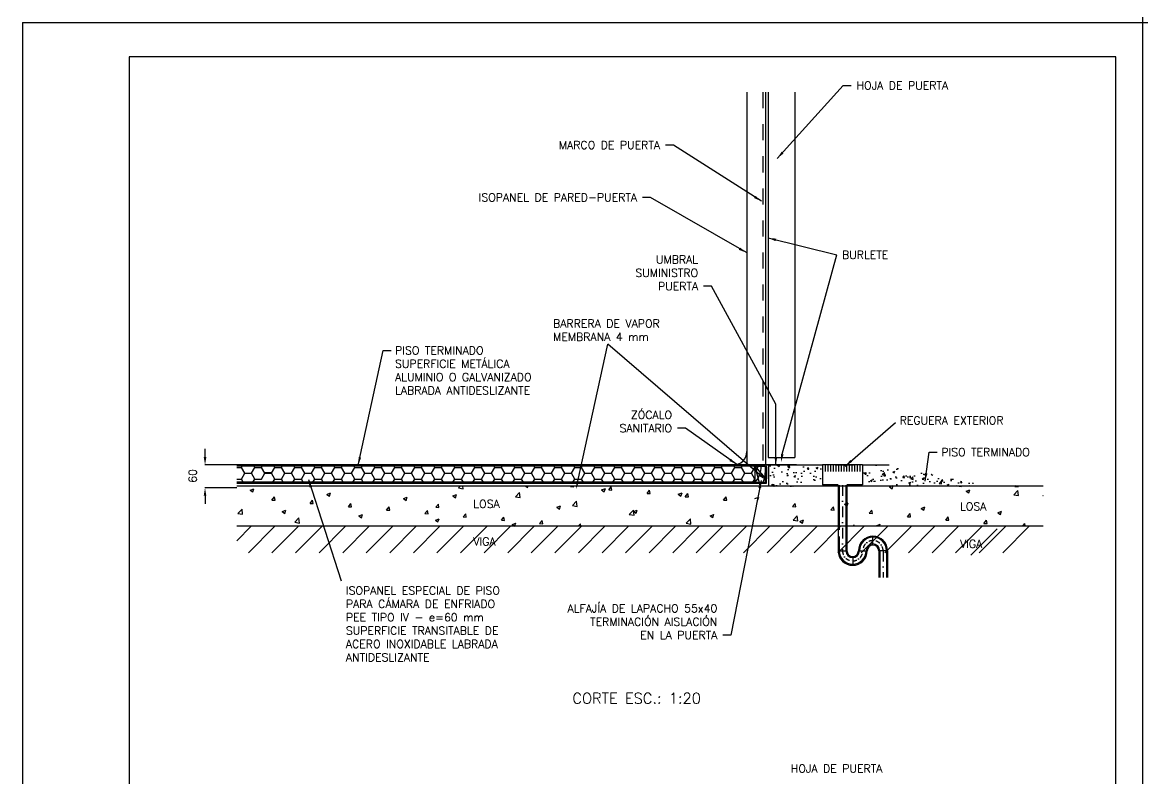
# Model space of a CAD drawing. Extents: x 2682 to 23682, y -29604 to -17724.
# Drawn here: x 2682 to 6882, y -26497 to -23664 of the extents above; entities that cross this region are included whole.
import ezdxf
from ezdxf.enums import TextEntityAlignment as Align

# ---------------------------------------------------------------- set-up
doc = ezdxf.new("R2010")
doc.units = 0
doc.header["$MEASUREMENT"] = 0
doc.header["$PDMODE"] = 33
for name, pattern in [('CEN2', [32, 16, -8, 0, -8]), ('CEN5', [80, 40, -20, 0, -20]), ('PUN20 - - - -', [120, 60, -60])]:
    doc.linetypes.add(name, pattern=pattern)
doc.layers.get('0').update_dxf_attribs({"linetype": 'CONTINUOUS'})
doc.layers.get('DEFPOINTS').update_dxf_attribs({"linetype": 'CONTINUOUS'})
for name, color, linetype in [('0.25', 50, 'CONTINUOUS'), ('0.6', 15, 'CONTINUOUS'), ('A_tabiq-paneles-fino', 10, 'CONTINUOUS'), ('AABERTURA FINO', 41, 'CONTINUOUS'), ('AISLACIÓN MT', 30, 'CONTINUOUS'), ('Eq_camaras', 3, 'CONTINUOUS'), ('FI', 2, 'CONTINUOUS'), ('GR', 9, 'CONTINUOUS'), ('MF', 19, 'CONTINUOUS'), ('TX', 13, 'CONTINUOUS')]:
    doc.layers.add(name, color=color, linetype=linetype)
doc.styles.add('ROMANS', font='romans')
doc.styles.get("Standard").update_dxf_attribs({"font": 'ITALIC'})
doc.dimstyles.new('RPM 1-50', dxfattribs={"dimscale": 20, "dimtxt": 1.5, "dimasz": 1.5, "dimexe": 1, "dimexo": 2, "dimgap": 1, "dimtad": 0, "dimdec": 0, "dimtxsty": 'ROMANS', "dimcen": 1.5, "dimclrd": 256, "dimclre": 256, "dimclrt": 256, "dimadec": 0, "dimazin": 0, "dimtfac": 1, "dimtdec": 0, "dimtix": 1, "dimtmove": 2, "dimatfit": 0, "dimfxl": 1, "dimtolj": 1, "dimlwd": -1, "dimlwe": -1, "dimarcsym": 0})
doc.dimstyles.get("Standard").update_dxf_attribs({"dimtxt": 0.18, "dimasz": 0.18, "dimexe": 0.18, "dimexo": 0.0625, "dimgap": 0.09, "dimtad": 0, "dimtih": 1, "dimtoh": 1, "dimdec": 4, "dimzin": 0, "dimdsep": 46, "dimtxsty": 'Standard', "dimcen": 0.09, "dimadec": 0, "dimazin": 0, "dimtfac": 1, "dimtdec": 4, "dimtofl": 0, "dimtmove": 0, "dimatfit": 3, "dimfxl": 1, "dimtolj": 1, "dimtzin": 0, "dimarcsym": 0})
pattern_1 = [(50, (29215.715, -5940), (71.72602, -6.27521), [7.5, -82.5]), (355, (29215.715, -5940), (-13.87513, 75.21921), [6, -66]), (100.4514, (29221.69, -5940.52), (57.85094, 68.94395), [6.37402, -70.11421]), (46.1842, (29215.715, -5920), (106.7241, -16.5519), [11.25, -123.75]), (96.6356, (29224.61, -5921.38), (93.46627, 97.4118), [9.56103, -105.1713]), (351.1842, (29215.71, -5920), (93.4662, 97.41186), [9, -99]), (21, (29225.715, -5925), (59.6907, -40.26189), [7.5, -82.5]), (326, (29225.715, -5925), (24.33153, 72.515), [6, -66]), (71.4514, (29230.69, -5928.355), (84.02226, 32.25305), [6.37402, -70.11421]), (37.5, (29215.715, -5940), (1.215986, 33.289385), [0, -65.2, 0, -67, 0, -66.25]), (7.5, (29215.715, -5940), (26.306954, 39.44117), [0, -38.2, 0, -63.7, 0, -25.25]), (327.5, (29193.415, -5940), (53.382244, -2.255487), [0, -25, 0, -78, 0, -103.5]), (317.5, (29183.415, -5940), (58.31862, 10.0105), [0, -32.5, 0, -51.8, 0, -73.5])]

# ---------------------------------------------------------------- blocks, each defined once
blk = doc.blocks.new('*D434')
at = {"layer": 'DEFPOINTS', "color": 0, "transparency": 16777216}
for p in [(3486.1, -25321.9), (3366.8, -25407.5), (3486.1, -25407.5)]:
    blk.add_point(p, dxfattribs=at)
at = {"layer": 'TX', "color": 0, "lineweight": -2, "transparency": 16777216}
for p, q in [((3366.8, -25291.9), (3366.8, -25261.9)), ((3486, -25321.9), (3366.6, -25321.9)), ((3486, -25407.5), (3366.6, -25407.5)), ((3366.8, -25437.5), (3366.8, -25467.5))]:
    blk.add_line(p, q, dxfattribs=at)
at = {"layer": 'TX', "color": 0, "transparency": 16777216}
for points in [[(3361.8, -25291.9), (3371.8, -25291.9), (3366.8, -25321.9)], [(3361.8, -25437.5), (3371.8, -25437.5), (3366.8, -25407.5)]]:
    blk.add_solid(points, dxfattribs=at)
at = {"layer": 'TX', "color": 0, "transparency": 16777216, "insert": (3320.5, -25362.9), "char_height": 30, "attachment_point": 5, "rotation": 90, "style": 'ROMANS'}
blk.add_mtext('\\A1;60', dxfattribs=at)

msp = doc.modelspace()

# ---------------------------------------------------------------- hatches: boundary and pattern name
at = {"layer": 'MF'}
h = msp.add_hatch(dxfattribs=at)
h.set_pattern_fill('AR-CONC', color=256, scale=10, style=0)
h.set_pattern_definition(pattern_1)
h.paths.add_polyline_path([(5480.41843, -25401.71737), (5480.41843, -25321.90016), (5682.05866, -25321.90016), (5682.05866, -25401.71737)])
h = msp.add_hatch(dxfattribs=at)
h.set_pattern_fill('AR-CONC', color=256, scale=10, style=0)
h.set_pattern_definition(pattern_1)
h.paths.add_polyline_path([(5832.05866, -25321.90016), (5932.05866, -25321.90016), (6242.44464, -25389.15045), (6242.44464, -25401.71737), (5832.05866, -25401.71737)])

# ---------------------------------------------------------------- linework, layer by layer
at = {"layer": '0.25'}
for p, q in [((5386.3212, -25320.30016), (5584.30588, -25320.30016)), ((5386.3212, -25321.10016), (5584.30588, -25321.10016)), ((5386.3212, -25321.90016), (5584.30588, -25321.90016))]:
    msp.add_line(p, q, dxfattribs=at)
at = {"layer": '0.6'}
for p, q in [((6782.03522, -23793.22941), (3082.03522, -23793.22941)), ((3082.03522, -23793.22941), (3082.03522, -28933.22941)), ((6782.03522, -29533.22941), (6782.03522, -23793.22941))]:
    msp.add_line(p, q, dxfattribs=at)
at = {"layer": 'A_tabiq-paneles-fino'}
for p, q in [((5428.05866, -25326.90016), (5428.05866, -25386.90016)), ((5428.05866, -25326.90016), (5463.05866, -25326.90016)), ((5428.05866, -25326.90016), (5449.03282, -25407.45111)), ((5428.05866, -25326.90016), (5468.05866, -25371.97358)), ((5468.05866, -25386.90016), (5468.05866, -25331.90016)), ((5428.05866, -25386.90016), (5468.05866, -25386.90016))]:
    msp.add_line(p, q, dxfattribs=at)
for centre, radius, start, end in [((5396.88175, -25320.31497), 43.86772, 315.29214318, 351.36642361), ((5357.68157, -25325.85959), 94.28052, 319.65146437, 359.36761748), ((5349.76464, -25341.37427), 118.35575, 337.37780498, 358.14953128), ((5463.05866, -25331.90016), 5, 0, 90)]:
    msp.add_arc(centre, radius, start, end, dxfattribs=at)
at = {"layer": 'AABERTURA FINO'}
for p, q in [((3486.05808, -25331.37091), (3503.20805, -25331.37091)), ((3515.70804, -25353.02154), (3503.20804, -25331.3709)), ((3503.20805, -25331.3709), (3505.78923, -25326.90016)), ((3503.20805, -25374.67217), (3515.70805, -25353.02154)), ((3515.70805, -25353.02154), (3540.70805, -25353.02154)), ((3553.20804, -25374.67217), (3540.70804, -25353.02154)), ((3540.70805, -25353.02154), (3553.20805, -25331.3709)), ((3553.20804, -25331.3709), (3550.62686, -25326.90016)), ((3553.20805, -25331.37091), (3578.20805, -25331.37091)), ((3590.70804, -25353.02154), (3578.20804, -25331.3709)), ((3578.20805, -25331.3709), (3580.78923, -25326.90016)), ((3578.20805, -25374.67217), (3590.70805, -25353.02154)), ((3590.70805, -25349.72027), (3615.70805, -25349.72027)), ((3590.70805, -25353.02154), (3615.70805, -25353.02154)), ((3628.20804, -25374.67217), (3615.70804, -25353.02154)), ((3615.70805, -25353.02154), (3628.20805, -25331.3709)), ((3628.20804, -25331.3709), (3625.62685, -25326.90016)), ((3628.20805, -25331.37091), (3653.20805, -25331.37091)), ((3665.70804, -25353.02154), (3653.20804, -25331.3709)), ((3653.20805, -25331.3709), (3655.78923, -25326.90016)), ((3653.20805, -25374.67217), (3665.70805, -25353.02154)), ((3665.70805, -25353.02154), (3690.70805, -25353.02154)), ((3703.20804, -25374.67217), (3690.70804, -25353.02154)), ((3690.70805, -25353.02154), (3703.20805, -25331.3709)), ((3703.20804, -25331.3709), (3700.62685, -25326.90016)), ((3703.20805, -25331.37091), (3728.20805, -25331.37091)), ((3740.70804, -25353.02154), (3728.20804, -25331.3709)), ((3728.20805, -25331.3709), (3730.78923, -25326.90016)), ((3728.20805, -25374.67217), (3740.70805, -25353.02154)), ((3740.70805, -25353.02154), (3765.70805, -25353.02154)), ((3778.20804, -25374.67218), (3765.70804, -25353.02154)), ((3765.70805, -25353.02154), (3778.20805, -25331.3709)), ((3778.20804, -25331.3709), (3775.62685, -25326.90016)), ((3778.20805, -25331.37091), (3803.20805, -25331.37091)), ((3815.70804, -25353.02154), (3803.20804, -25331.3709)), ((3803.20805, -25331.3709), (3805.78923, -25326.90016)), ((3803.20805, -25374.67217), (3815.70805, -25353.02153)), ((3815.70805, -25353.02154), (3840.70805, -25353.02154)), ((3853.20804, -25374.67218), (3840.70804, -25353.02154)), ((3840.70805, -25353.02153), (3853.20805, -25331.3709)), ((3853.20804, -25331.37091), (3850.62685, -25326.90016)), ((3853.20805, -25331.37091), (3878.20805, -25331.37091)), ((3890.70804, -25353.02154), (3878.20804, -25331.37091)), ((3878.20805, -25331.3709), (3880.78923, -25326.90016)), ((3878.20805, -25374.67217), (3890.70805, -25353.02153)), ((3890.70805, -25353.02154), (3915.70805, -25353.02154)), ((3928.20804, -25374.67218), (3915.70804, -25353.02154)), ((3915.70805, -25353.02153), (3928.20805, -25331.3709)), ((3928.20804, -25331.37091), (3925.62685, -25326.90016)), ((3928.20805, -25331.37091), (3953.20805, -25331.37091)), ((3965.70804, -25353.02154), (3953.20804, -25331.37091)), ((3953.20805, -25331.3709), (3955.78923, -25326.90016)), ((3953.20805, -25374.67217), (3965.70805, -25353.02153)), ((3965.70805, -25353.02154), (3990.70805, -25353.02154)), ((4003.20804, -25374.67218), (3990.70804, -25353.02154)), ((3990.70805, -25353.02153), (4003.20805, -25331.3709)), ((4003.20804, -25331.37091), (4000.62685, -25326.90016)), ((4003.20805, -25331.37091), (4028.20805, -25331.37091)), ((4040.70804, -25353.02154), (4028.20804, -25331.37091)), ((4028.20805, -25331.3709), (4030.78923, -25326.90016)), ((4028.20805, -25374.67217), (4040.70805, -25353.02153)), ((4040.70805, -25353.02154), (4065.70805, -25353.02154)), ((4078.20804, -25374.67218), (4065.70804, -25353.02154)), ((4065.70805, -25353.02153), (4078.20805, -25331.3709)), ((4078.20804, -25331.37091), (4075.62685, -25326.90016)), ((4078.20805, -25331.37091), (4103.20805, -25331.37091)), ((4115.70804, -25353.02154), (4103.20804, -25331.37091)), ((4103.20805, -25331.3709), (4105.78923, -25326.90016)), ((4103.20805, -25374.67217), (4115.70805, -25353.02153)), ((4115.70805, -25353.02154), (4140.70805, -25353.02154)), ((4153.20804, -25374.67218), (4140.70804, -25353.02154)), ((4140.70805, -25353.02153), (4153.20805, -25331.3709)), ((4153.20804, -25331.37091), (4150.62685, -25326.90016)), ((4153.20805, -25331.37091), (4178.20805, -25331.37091)), ((4190.70804, -25353.02154), (4178.20804, -25331.37091)), ((4178.20805, -25331.3709), (4180.78923, -25326.90016)), ((4178.20805, -25374.67217), (4190.70805, -25353.02153)), ((4190.70805, -25353.02154), (4215.70805, -25353.02154)), ((4228.20804, -25374.67218), (4215.70804, -25353.02154)), ((4215.70805, -25353.02153), (4228.20805, -25331.3709)), ((4228.20804, -25331.37091), (4225.62685, -25326.90016)), ((4228.20805, -25331.37091), (4253.20805, -25331.37091)), ((4265.70804, -25353.02154), (4253.20804, -25331.37091)), ((4253.20805, -25331.3709), (4255.78923, -25326.90016)), ((4253.20805, -25374.67217), (4265.70805, -25353.02153)), ((4265.70805, -25353.02154), (4290.70805, -25353.02154)), ((4303.20804, -25374.67218), (4290.70804, -25353.02154)), ((4290.70805, -25353.02153), (4303.20805, -25331.3709)), ((4303.20804, -25331.37091), (4300.62685, -25326.90016)), ((4303.20805, -25331.37091), (4328.20805, -25331.37091)), ((4340.70804, -25353.02154), (4328.20804, -25331.37091)), ((4328.20804, -25374.67217), (4340.70804, -25353.02153)), ((4328.20804, -25331.3709), (4330.78923, -25326.90016)), ((4340.70805, -25353.02154), (4365.70805, -25353.02154)), ((4365.70804, -25353.02153), (4378.20804, -25331.3709)), ((4378.20804, -25374.67218), (4365.70804, -25353.02154)), ((4378.20804, -25331.37091), (4375.62685, -25326.90016)), ((4378.20805, -25331.37091), (4403.20805, -25331.37091)), ((4403.20804, -25331.3709), (4405.78923, -25326.90016)), ((4415.70804, -25353.02154), (4403.20804, -25331.37091)), ((4403.20804, -25374.67217), (4415.70804, -25353.02153)), ((4415.70805, -25353.02154), (4440.70805, -25353.02154)), ((4440.70804, -25353.02153), (4453.20804, -25331.3709)), ((4453.20804, -25374.67218), (4440.70804, -25353.02154)), ((4453.20804, -25331.37091), (4450.62685, -25326.90016)), ((4453.20805, -25331.37091), (4478.20805, -25331.37091)), ((4478.20804, -25331.3709), (4480.78923, -25326.90016)), ((4490.70804, -25353.02154), (4478.20804, -25331.37091)), ((4478.20804, -25374.67217), (4490.70804, -25353.02153)), ((4490.70805, -25353.02154), (4515.70805, -25353.02154)), ((4515.70804, -25353.02153), (4528.20804, -25331.3709)), ((4528.20804, -25374.67218), (4515.70804, -25353.02154)), ((4528.20804, -25331.37091), (4525.62685, -25326.90016)), ((4528.20805, -25331.37091), (4553.20805, -25331.37091)), ((4553.20804, -25331.3709), (4555.78923, -25326.90016)), ((4565.70804, -25353.02154), (4553.20804, -25331.37091)), ((4553.20804, -25374.67217), (4565.70804, -25353.02153)), ((4565.70805, -25353.02154), (4590.70805, -25353.02154)), ((4590.70804, -25353.02153), (4603.20804, -25331.3709)), ((4603.20804, -25374.67218), (4590.70804, -25353.02154)), ((4603.20804, -25331.37091), (4600.62685, -25326.90016)), ((4603.20805, -25331.37091), (4628.20805, -25331.37091)), ((4628.20804, -25331.3709), (4630.78923, -25326.90016)), ((4640.70804, -25353.02154), (4628.20804, -25331.37091)), ((4628.20804, -25374.67217), (4640.70804, -25353.02153)), ((4640.70805, -25353.02154), (4665.70805, -25353.02154)), ((4665.70804, -25353.02153), (4678.20804, -25331.3709)), ((4678.20804, -25374.67218), (4665.70804, -25353.02154)), ((4678.20804, -25331.37091), (4675.62685, -25326.90016)), ((4678.20805, -25331.37091), (4703.20805, -25331.37091)), ((4703.20804, -25331.3709), (4705.78923, -25326.90016)), ((4715.70804, -25353.02154), (4703.20804, -25331.37091)), ((4703.20804, -25374.67217), (4715.70804, -25353.02153)), ((4715.70805, -25353.02154), (4740.70805, -25353.02154)), ((4740.70804, -25353.02153), (4753.20804, -25331.3709)), ((4753.20804, -25374.67218), (4740.70804, -25353.02154)), ((4753.20804, -25331.37091), (4750.62685, -25326.90016)), ((4753.20805, -25331.37091), (4778.20805, -25331.37091)), ((4778.20804, -25331.3709), (4780.78923, -25326.90016)), ((4790.70804, -25353.02154), (4778.20804, -25331.37091)), ((4778.20804, -25374.67217), (4790.70804, -25353.02153)), ((4790.70805, -25353.02154), (4815.70805, -25353.02154)), ((4815.70804, -25353.02153), (4828.20804, -25331.3709)), ((4828.20804, -25374.67218), (4815.70804, -25353.02154)), ((4828.20804, -25331.37091), (4825.62685, -25326.90016)), ((4828.20805, -25331.37091), (4853.20805, -25331.37091)), ((4853.20804, -25331.3709), (4855.78923, -25326.90016)), ((4865.70804, -25353.02154), (4853.20804, -25331.37091)), ((4853.20804, -25374.67217), (4865.70804, -25353.02153)), ((4865.70805, -25353.02154), (4890.70805, -25353.02154)), ((4890.70804, -25353.02153), (4903.20804, -25331.3709)), ((4903.20804, -25374.67218), (4890.70804, -25353.02154)), ((4903.20804, -25331.37091), (4900.62685, -25326.90016)), ((4903.20805, -25331.37091), (4928.20805, -25331.37091)), ((4928.20804, -25331.3709), (4930.78923, -25326.90016)), ((4940.70804, -25353.02154), (4928.20804, -25331.37091)), ((4928.20804, -25374.67217), (4940.70804, -25353.02153)), ((4940.70805, -25353.02154), (4965.70805, -25353.02154)), ((4965.70804, -25353.02153), (4978.20804, -25331.3709)), ((4978.20804, -25374.67218), (4965.70804, -25353.02154)), ((4978.20804, -25331.37091), (4975.62685, -25326.90016)), ((4978.20805, -25331.37091), (5003.20805, -25331.37091)), ((5003.20804, -25331.3709), (5005.78923, -25326.90016)), ((5015.70804, -25353.02154), (5003.20804, -25331.37091)), ((5003.20804, -25374.67217), (5015.70804, -25353.02153)), ((5015.70805, -25353.02154), (5040.70805, -25353.02154)), ((5040.70804, -25353.02153), (5053.20804, -25331.3709)), ((5053.20804, -25374.67218), (5040.70804, -25353.02154)), ((5053.20804, -25331.37091), (5050.62685, -25326.90016)), ((5053.20805, -25331.37091), (5078.20805, -25331.37091)), ((5078.20804, -25331.3709), (5080.78923, -25326.90016)), ((5090.70804, -25353.02154), (5078.20804, -25331.37091)), ((5078.20804, -25374.67217), (5090.70804, -25353.02153)), ((5090.70805, -25353.02154), (5115.70805, -25353.02154)), ((5115.70804, -25353.02153), (5128.20804, -25331.3709)), ((5128.20804, -25374.67218), (5115.70804, -25353.02154)), ((5128.20804, -25331.37091), (5125.62685, -25326.90016)), ((5128.20805, -25331.37091), (5153.20805, -25331.37091)), ((5153.20804, -25331.3709), (5155.78923, -25326.90016)), ((5165.70804, -25353.02154), (5153.20804, -25331.37091)), ((5153.20804, -25374.67217), (5165.70804, -25353.02153)), ((5165.70805, -25353.02154), (5190.70805, -25353.02154)), ((5190.70804, -25353.02153), (5203.20804, -25331.3709)), ((5203.20804, -25374.67218), (5190.70804, -25353.02154)), ((5203.20804, -25331.37091), (5200.62685, -25326.90016)), ((5203.20805, -25331.37091), (5228.20805, -25331.37091)), ((5228.20804, -25331.3709), (5230.78923, -25326.90016)), ((5240.70804, -25353.02154), (5228.20804, -25331.37091)), ((5228.20804, -25374.67217), (5240.70804, -25353.02153)), ((5240.70805, -25353.02154), (5265.70805, -25353.02154)), ((5265.70804, -25353.02153), (5278.20804, -25331.3709)), ((5278.20804, -25374.67218), (5265.70804, -25353.02154)), ((5278.20804, -25331.37091), (5275.62685, -25326.90016)), ((5278.20805, -25331.37091), (5303.20805, -25331.37091)), ((5303.20804, -25331.3709), (5305.78922, -25326.90016)), ((5315.70804, -25353.02154), (5303.20804, -25331.37091)), ((5303.20804, -25374.67217), (5315.70804, -25353.02153)), ((5315.70805, -25353.02154), (5340.70805, -25353.02154)), ((5340.70804, -25353.02153), (5353.20804, -25331.3709)), ((5353.20804, -25374.67218), (5340.70804, -25353.02154)), ((5353.20804, -25331.37091), (5350.62685, -25326.90016)), ((5353.20805, -25331.37091), (5378.20805, -25331.37091)), ((5378.20804, -25331.3709), (5380.78922, -25326.90016)), ((5390.70804, -25353.02154), (5378.20804, -25331.37091)), ((5378.20804, -25374.67217), (5390.70804, -25353.02153)), ((5390.70805, -25353.02153), (5415.70805, -25353.02153)), ((5428.20804, -25374.67217), (5415.70804, -25353.02153)), ((5415.70805, -25353.02152), (5428.20805, -25331.37089)), ((5428.20804, -25331.3709), (5425.62686, -25326.90016)), ((3486.05808, -25374.67218), (3503.20805, -25374.67218)), ((3510.26847, -25386.90016), (3503.20865, -25374.67218)), ((3546.1488, -25386.90016), (3553.20864, -25374.67216)), ((3553.20805, -25374.67218), (3578.20805, -25374.67218)), ((3621.14878, -25386.90016), (3628.20862, -25374.67216)), ((3628.20805, -25374.67218), (3653.20805, -25374.67218)), ((3660.26842, -25386.90016), (3653.2086, -25374.67218)), ((3696.14875, -25386.90016), (3703.20859, -25374.67216)), ((3703.20805, -25374.67218), (3728.20805, -25374.67218)), ((3735.2684, -25386.90016), (3728.20857, -25374.67218)), ((3771.14873, -25386.90016), (3778.20857, -25374.67216)), ((3778.20805, -25374.67218), (3803.20805, -25374.67218)), ((3810.26837, -25386.90016), (3803.20854, -25374.67218)), ((3846.1487, -25386.90016), (3853.20854, -25374.67216)), ((3853.20805, -25374.67218), (3878.20805, -25374.67218)), ((3885.26835, -25386.90016), (3878.20852, -25374.67218)), ((3921.14868, -25386.90016), (3928.20852, -25374.67216)), ((3928.20805, -25374.67218), (3953.20805, -25374.67218)), ((3960.26832, -25386.90016), (3953.20849, -25374.67218)), ((3996.14865, -25386.90016), (4003.20849, -25374.67216)), ((4003.20805, -25374.67218), (4028.20805, -25374.67218)), ((4035.2683, -25386.90016), (4028.20847, -25374.67218)), ((4071.14863, -25386.90016), (4078.20847, -25374.67216)), ((4078.20805, -25374.67218), (4103.20805, -25374.67218)), ((4110.26827, -25386.90016), (4103.20844, -25374.67218)), ((4146.1486, -25386.90016), (4153.20844, -25374.67216)), ((4153.20805, -25374.67218), (4178.20805, -25374.67218)), ((4185.26824, -25386.90016), (4178.20842, -25374.67218)), ((4221.14858, -25386.90016), (4228.20842, -25374.67216)), ((4228.20805, -25374.67218), (4253.20805, -25374.67218)), ((4260.26822, -25386.90016), (4253.20839, -25374.67218)), ((4296.14855, -25386.90016), (4303.20839, -25374.67216)), ((4303.20805, -25374.67218), (4328.20805, -25374.67218)), ((4335.26819, -25386.90016), (4328.20837, -25374.67218)), ((4371.14853, -25386.90016), (4378.20836, -25374.67216)), ((4378.20805, -25374.67218), (4403.20805, -25374.67218)), ((4410.26817, -25386.90016), (4403.20834, -25374.67218)), ((4446.1485, -25386.90016), (4453.20834, -25374.67216)), ((4453.20805, -25374.67218), (4478.20805, -25374.67218)), ((4485.26814, -25386.90016), (4478.20832, -25374.67218)), ((4521.14847, -25386.90016), (4528.20831, -25374.67216)), ((4528.20805, -25374.67218), (4553.20805, -25374.67218)), ((4560.26812, -25386.90016), (4553.20829, -25374.67218)), ((4596.14845, -25386.90016), (4603.20829, -25374.67216)), ((4603.20805, -25374.67218), (4628.20805, -25374.67218)), ((4635.26809, -25386.90016), (4628.20827, -25374.67218)), ((4671.14842, -25386.90016), (4678.20826, -25374.67216)), ((4678.20805, -25374.67218), (4703.20805, -25374.67218)), ((4710.26807, -25386.90016), (4703.20824, -25374.67218)), ((4746.1484, -25386.90016), (4753.20824, -25374.67216)), ((4753.20805, -25374.67218), (4778.20805, -25374.67218)), ((4785.26804, -25386.90016), (4778.20821, -25374.67218)), ((4821.14837, -25386.90016), (4828.20821, -25374.67216)), ((4828.20805, -25374.67218), (4853.20805, -25374.67218)), ((4860.26802, -25386.90016), (4853.20819, -25374.67218)), ((4896.14835, -25386.90016), (4903.20819, -25374.67216)), ((4903.20805, -25374.67218), (4928.20805, -25374.67218)), ((4935.26799, -25386.90016), (4928.20816, -25374.67218)), ((4971.14832, -25386.90016), (4978.20816, -25374.67216)), ((4978.20805, -25374.67218), (5003.20805, -25374.67218)), ((5010.26797, -25386.90016), (5003.20814, -25374.67218)), ((5046.1483, -25386.90016), (5053.20814, -25374.67216)), ((5053.20805, -25374.67218), (5078.20805, -25374.67218)), ((5085.26794, -25386.90016), (5078.20811, -25374.67218)), ((5121.14827, -25386.90016), (5128.20811, -25374.67216)), ((5128.20805, -25374.67218), (5153.20805, -25374.67218)), ((5160.26791, -25386.90016), (5153.20809, -25374.67218)), ((5196.14825, -25386.90016), (5203.20809, -25374.67216)), ((5203.20805, -25374.67218), (5228.20805, -25374.67218)), ((5235.26789, -25386.90016), (5228.20806, -25374.67218)), ((5271.14822, -25386.90016), (5278.20806, -25374.67216)), ((5278.20805, -25374.67218), (5303.20805, -25374.67218)), ((5310.26786, -25386.90016), (5303.20804, -25374.67218)), ((5346.1482, -25386.90016), (5353.20803, -25374.67216)), ((5353.20805, -25374.67218), (5378.20805, -25374.67218)), ((5385.26786, -25386.90016), (5378.20804, -25374.67218)), ((5421.14819, -25386.90016), (5428.20803, -25374.67216)), ((5421.14821, -25386.90016), (5428.20804, -25374.67217))]:
    msp.add_line(p, q, dxfattribs=at)
at = {"layer": 'AISLACIÓN MT'}
for p, q in [((5398.05866, -23925.65268), (5398.05866, -25321.90016)), ((5468.05866, -23925.65268), (5468.05866, -25323.2399)), ((5478.05866, -23925.65268), (5478.05866, -25293.80961)), ((5578.05866, -23925.65268), (5578.05866, -25293.80961)), ((5478.05866, -25293.80961), (5578.05866, -25293.80961)), ((5428.05866, -25326.90016), (3486.05808, -25326.90016)), ((5428.05866, -25386.90016), (3485.99558, -25386.90016))]:
    msp.add_line(p, q, dxfattribs=at)
at = {"layer": 'Eq_camaras'}
for p, q in [((5470.41108, -25338.47997), (5470.41108, -25391.3492)), ((5470.41108, -25391.3492), (3486.05808, -25391.3492))]:
    msp.add_line(p, q, dxfattribs=at)
at = {"layer": 'FI'}
for p, q in [((6882.05496, -17723.99649), (6882.05496, -23663.99649)), ((6882.05496, -17723.99649), (6882.05496, -23663.99649)), ((2682.02535, -23663.99649), (2682.02535, -29603.99649)), ((2682.04509, -23663.99649), (6882.05496, -23663.99649)), ((2682.04509, -23663.99649), (6882.05496, -23663.99649)), ((6882.01548, -23663.99649), (6882.01548, -29603.99649)), ((6882.01548, -23663.99649), (11082.02535, -23663.99649)), ((6882.03522, -23663.99649), (6882.03522, -29603.99649))]:
    msp.add_line(p, q, dxfattribs=at)
at = {"layer": 'GR'}
for p, q in [((5463.05866, -25321.90016), (3486.05808, -25321.90016)), ((5480.41843, -25321.90016), (5682.05866, -25321.90016)), ((5480.41843, -25401.71737), (5480.41843, -25321.90016)), ((5832.05866, -25321.90016), (5932.05866, -25321.90016)), ((5473.05866, -25373.71845), (5473.05866, -25331.90016)), ((6508.97455, -25401.71737), (3486.05808, -25401.71737)), ((5588.05866, -25551.71737), (3486.05808, -25551.71737)), ((6508.97455, -25551.71737), (5588.05866, -25551.71737))]:
    msp.add_line(p, q, dxfattribs=at)
for centre, radius, start, end in [((5348.05866, -25271.90016), 50, 270, 0), ((5463.05866, -25331.90016), 10, 0, 90), ((6247.73848, -25364.71737), 25, 257.77487732, 270)]:
    msp.add_arc(centre, radius, start, end, dxfattribs=at)
at = {"layer": 'MF', "linetype": 'PUN20 - - - -'}
msp.add_line((5458.05866, -23925.65268), (5458.05866, -25321.90016), dxfattribs=at)
at = {"layer": 'MF'}
for p, q in [((5682.05866, -25321.90016), (5682.05866, -25396.70281)), ((5832.05866, -25321.90016), (5682.05866, -25321.90016)), ((5692.05866, -25321.90016), (5692.05866, -25346.90016)), ((5702.05866, -25321.90016), (5702.05866, -25346.90016)), ((5712.05866, -25321.90016), (5712.05866, -25346.90016)), ((5722.05866, -25321.90016), (5722.05866, -25346.90016)), ((5729.09249, -25321.90016), (5798.0717, -25321.90016)), ((5732.05866, -25321.90016), (5732.05866, -25346.90016)), ((5742.05866, -25321.90016), (5742.05866, -25346.90016)), ((5752.05866, -25321.90016), (5752.05866, -25346.90016)), ((5762.05866, -25321.90016), (5762.05866, -25346.90016)), ((5772.05866, -25321.90016), (5772.05866, -25346.90016)), ((5832.05866, -25321.90016, 0.00002), (5772.05866, -25321.90016)), ((5782.05866, -25321.90016), (5782.05866, -25346.90016)), ((5792.05866, -25321.90016), (5792.05866, -25346.90016)), ((5802.05866, -25321.90016), (5802.05866, -25346.90016)), ((5812.05866, -25321.90016), (5812.05866, -25346.90016)), ((5822.05866, -25321.90016), (5822.05866, -25346.90016)), ((5832.05866, -25321.90016), (5832.05866, -25396.70281)), ((4317.2429, -25408.10434), (4323.37117, -25401.71737)), ((4317.2429, -25408.10434), (4335.03025, -25410.86299)), ((4335.03159, -25410.85619), (4333.96844, -25401.71737)), ((4569.48414, -25401.71737), (4576.32891, -25406.33423)), ((4576.33017, -25406.32593), (4577.87652, -25401.71737)), ((4737.03808, -25403.08631), (4738.18676, -25401.71737)), ((4737.03808, -25403.08632), (4748.99242, -25404.13219)), ((4748.99368, -25404.12399), (4748.54975, -25401.71737)), ((4880.49012, -25415.63674), (4890.13193, -25404.14607)), ((4892.4457, -25416.67453), (4890.13319, -25404.13799)), ((5740.55866, -25396.70281), (5682.05866, -25396.70281)), ((5740.5549, -25397.03898), (5740.5549, -25643.23363)), ((5744.5549, -25397.03898), (5744.5549, -25564.47281)), ((5769.5549, -25397.03898), (5769.5549, -25643.23363)), ((5773.5549, -25397.03898), (5773.5549, -25643.23363)), ((5832.05866, -25396.70281), (5773.55866, -25396.70281)), ((5932.79155, -25404.15787), (5942.74, -25410.86818)), ((5932.79156, -25404.15787), (5946.79526, -25398.78235)), ((5942.74136, -25410.86094), (5946.79663, -25398.77511)), ((6185.24515, -25400.18352), (6186.65191, -25398.71737)), ((6185.24515, -25400.18352), (6203.0325, -25402.94217)), ((6203.03393, -25402.9366), (6202.54309, -25398.71737)), ((6402.96199, -25402.81458), (6406.39996, -25398.71737)), ((6402.96199, -25402.81459), (6414.91632, -25403.86046)), ((6414.91768, -25403.85357), (6413.97025, -25398.71737)), ((3536.05832, -25416.07751), (3546.00677, -25422.78782)), ((3536.05833, -25416.07751), (3550.06203, -25410.70199)), ((3546.00803, -25422.77871), (3550.06329, -25410.69288)), ((3617.17206, -25453.12132), (3626.81387, -25441.63066)), ((3629.12762, -25454.15812), (3626.81511, -25441.62158)), ((3823.48421, -25432.09505), (3837.48792, -25426.71953)), ((3823.48421, -25432.09505), (3833.43266, -25438.80537)), ((3833.4339, -25438.79648), (3837.48916, -25426.71065)), ((4110.9101, -25448.1126), (4124.91381, -25442.73708)), ((4110.9101, -25448.1126), (4120.85855, -25454.82292)), ((4120.85977, -25454.81425), (4124.91504, -25442.72842)), ((4295.39624, -25437.67938), (4309.39995, -25432.30386)), ((4295.39624, -25437.67938), (4305.34469, -25444.3897)), ((4305.34591, -25444.38103), (4309.40118, -25432.2952)), ((4530.69111, -25441.20814), (4546.26881, -25424.97283)), ((4530.69111, -25441.20815), (4548.47846, -25443.9668)), ((4548.47977, -25443.96013), (4546.27013, -25424.96616)), ((4853.80635, -25415.64146), (4867.81006, -25410.26594)), ((4853.80635, -25415.64146), (4863.7548, -25422.35178)), ((4863.75604, -25422.3437), (4867.8113, -25410.25787)), ((4880.49012, -25415.63674), (4892.44446, -25416.68261)), ((5023.94216, -25428.18717), (5033.58397, -25416.6965)), ((5023.94216, -25428.18717), (5035.89649, -25429.23304)), ((5035.89773, -25429.22507), (5033.58522, -25416.68853)), ((5141.23224, -25431.65901), (5155.23594, -25426.28349)), ((5141.23224, -25431.65901), (5151.18069, -25438.36933)), ((5151.18191, -25438.36147), (5155.23718, -25426.27564)), ((5167.39419, -25440.73759), (5177.03601, -25429.24693)), ((5167.39419, -25440.7376), (5179.34853, -25441.78347)), ((5179.34975, -25441.7756), (5177.03724, -25429.23907)), ((5310.84623, -25453.28802), (5320.48804, -25441.79736)), ((5322.80178, -25454.32614), (5320.48927, -25441.78961)), ((5428.65813, -25447.67656), (5442.66183, -25442.30104)), ((5438.60778, -25454.37924), (5442.66305, -25442.29341)), ((6220.21744, -25420.17541), (6234.22115, -25414.79989)), ((6220.21744, -25420.17541), (6230.16589, -25426.88573)), ((6230.16723, -25426.87872), (6234.2225, -25414.79288)), ((6398.69336, -25433.28732), (6414.27106, -25417.05201)), ((6398.69336, -25433.28733), (6416.48071, -25436.04598)), ((6416.48211, -25436.04053), (6414.27247, -25417.04657)), ((6507.64333, -25436.19296), (6508.97455, -25435.68195)), ((6507.64333, -25436.19296), (6508.97455, -25437.09088)), ((3489.96589, -25503.61665), (3505.54358, -25487.38134)), ((3507.75451, -25506.36796), (3505.54487, -25487.37399)), ((3617.17206, -25453.12133), (3629.12639, -25454.1672)), ((3655.43974, -25496.60128), (3669.44344, -25491.22576)), ((3665.38937, -25503.30258), (3669.44464, -25491.21675)), ((3760.62409, -25465.67175), (3770.26591, -25454.18109)), ((3760.62409, -25465.67175), (3772.57843, -25466.71762)), ((3772.57965, -25466.70866), (3770.26713, -25454.17212)), ((3904.07613, -25478.22218), (3913.71794, -25466.73151)), ((3904.07613, -25478.22218), (3916.03047, -25479.26805)), ((3916.03167, -25479.2592), (3913.71916, -25466.72266)), ((4047.52817, -25490.77261), (4057.16998, -25479.28194)), ((4047.52817, -25490.77261), (4059.4825, -25491.81848)), ((4059.4837, -25491.80974), (4057.17119, -25479.2732)), ((4190.9802, -25503.32303), (4200.62202, -25491.83237)), ((4202.93572, -25504.36028), (4200.62321, -25491.82374)), ((4232.01431, -25480.33939), (4241.65612, -25468.84872)), ((4232.01431, -25480.33939), (4243.96865, -25481.38526)), ((4243.96984, -25481.37652), (4241.65733, -25468.83998)), ((4685.76187, -25480.14769), (4699.76558, -25474.77218)), ((4685.76187, -25480.1477), (4695.71032, -25486.85801)), ((4695.71151, -25486.8498), (4699.76678, -25474.76397)), ((4744.13932, -25474.31195), (4759.71702, -25458.07664)), ((4744.13932, -25474.31195), (4761.92667, -25477.0706)), ((4761.92795, -25477.06406), (4759.71831, -25458.0701)), ((4957.58753, -25507.41575), (4973.16523, -25491.18044)), ((4975.37613, -25510.168), (4973.16649, -25491.17404)), ((4973.18776, -25496.16524), (4987.19147, -25490.78972)), ((4983.13739, -25502.86757), (4987.19265, -25490.78174)), ((5310.84623, -25453.28802), (5322.80057, -25454.33389)), ((5570.00003, -25477.95045), (5581.95437, -25478.99632)), ((5570.00003, -25477.95045), (5579.64185, -25466.45978)), ((5581.95568, -25478.98878), (5579.64317, -25466.45224)), ((5713.45207, -25490.50088), (5723.09389, -25479.01021)), ((5713.45207, -25490.50088), (5725.40641, -25491.54675)), ((5725.40771, -25491.53932), (5723.09519, -25479.00278)), ((5764.74708, -25468.6641), (5778.75079, -25463.28858)), ((5764.74708, -25468.6641), (5774.69553, -25475.37441)), ((5774.69684, -25475.36704), (5778.7521, -25463.28121)), ((5856.90411, -25503.0513), (5866.54592, -25491.56064)), ((5868.85973, -25504.08986), (5866.54722, -25491.55332)), ((6052.17296, -25484.68164), (6062.12141, -25491.39196)), ((6052.17297, -25484.68164), (6066.17667, -25479.30612)), ((6062.12271, -25491.38481), (6066.17797, -25479.29898)), ((3489.96589, -25503.61666), (3507.75324, -25506.37531)), ((3655.43973, -25496.60128), (3665.38818, -25503.3116)), ((3703.4141, -25536.72046), (3718.99179, -25520.48515)), ((3721.20269, -25539.47189), (3718.99305, -25520.47793)), ((3942.86562, -25512.61883), (3956.86933, -25507.24331)), ((3942.86562, -25512.61883), (3952.81407, -25519.32915)), ((3952.81524, -25519.32035), (3956.87051, -25507.23452)), ((4190.9802, -25503.32304), (4202.93454, -25504.3689)), ((4230.29151, -25528.63638), (4244.29522, -25523.26086)), ((4230.29151, -25528.63638), (4240.23996, -25535.34669)), ((4240.24112, -25535.33812), (4244.29638, -25523.25229)), ((4334.43224, -25515.87346), (4344.07405, -25504.38279)), ((4334.43224, -25515.87346), (4346.38658, -25516.91933)), ((4346.38775, -25516.91082), (4344.07524, -25504.37428)), ((4477.88428, -25528.42389), (4487.52609, -25516.93322)), ((4477.88428, -25528.42389), (4489.83861, -25529.46976)), ((4489.83977, -25529.46135), (4487.52726, -25516.92482)), ((4621.33631, -25540.97431), (4630.97813, -25529.48365)), ((4633.2918, -25542.01189), (4630.97929, -25529.47536)), ((4957.58753, -25507.41575), (4975.37488, -25510.1744)), ((4973.18776, -25496.16524), (4983.13621, -25502.87556)), ((5171.03574, -25540.51955), (5186.61344, -25524.28424)), ((5188.82431, -25543.27194), (5186.61467, -25524.27797)), ((5260.61365, -25512.18279), (5274.61736, -25506.80727)), ((5260.61365, -25512.18279), (5270.5621, -25518.8931)), ((5270.56326, -25518.88534), (5274.61852, -25506.79951)), ((5571.41634, -25528.79964), (5586.99404, -25512.56433)), ((5571.41634, -25528.79964), (5589.20369, -25531.55829)), ((5589.20503, -25531.5523), (5586.99539, -25512.55834)), ((5596.7026, -25533.17033), (5610.70631, -25527.79481)), ((5596.7026, -25533.17033), (5606.65105, -25539.88064)), ((5606.65231, -25539.87314), (5610.70757, -25527.78731)), ((5856.90411, -25503.05131), (5868.85844, -25504.09717)), ((6000.35614, -25515.60173), (6009.99796, -25504.11106)), ((6000.35614, -25515.60173), (6012.31048, -25516.6476)), ((6012.31176, -25516.64039), (6009.99924, -25504.10386)), ((6143.80818, -25528.15216), (6153.45, -25516.66149)), ((6143.80818, -25528.15216), (6155.76252, -25529.19803)), ((6155.76378, -25529.19093), (6153.45127, -25516.6544)), ((6287.26022, -25540.70258), (6296.90203, -25529.21192)), ((6299.21581, -25541.74147), (6296.9033, -25529.20494)), ((6339.59885, -25500.69919), (6353.60256, -25495.32367)), ((6339.59885, -25500.69919), (6349.5473, -25507.40951)), ((6349.54858, -25507.40259), (6353.60384, -25495.31676)), ((3486.05808, -25605.91136), (3540.25207, -25551.71737)), ((3529.36348, -25650.9943), (3628.64041, -25551.71737)), ((3617.75183, -25650.9943), (3717.02876, -25551.71737)), ((3703.41409, -25536.72046), (3721.20145, -25539.47911)), ((3706.14018, -25650.9943), (3805.41711, -25551.71737)), ((3794.52853, -25650.9943), (3893.80546, -25551.71737)), ((3882.91688, -25650.9943), (3982.1938, -25551.71737)), ((3971.30522, -25650.9943), (4070.58215, -25551.71737)), ((4059.69357, -25650.9943), (4158.9705, -25551.71737)), ((4148.08192, -25650.9943), (4247.35885, -25551.71737)), ((4236.47027, -25650.9943), (4335.74719, -25551.71737)), ((4324.85861, -25650.9943), (4424.13554, -25551.71737)), ((4413.24696, -25650.9943), (4512.52389, -25551.71737)), ((4501.63531, -25650.9943), (4600.91224, -25551.71737)), ((4517.71739, -25544.65393), (4527.66585, -25551.36424)), ((4517.7174, -25544.65393), (4531.7211, -25539.27841)), ((4527.66699, -25551.3559), (4531.72225, -25539.27007)), ((4590.02366, -25650.9943), (4689.30059, -25551.71737)), ((4621.33631, -25540.97432), (4633.29065, -25542.02019)), ((4678.412, -25650.9943), (4777.68893, -25551.71737)), ((4766.30491, -25551.71737), (4774.43016, -25542.03407)), ((4766.80035, -25650.9943), (4866.07728, -25551.71737)), ((4776.21902, -25551.71737), (4774.43131, -25542.0259)), ((4855.1887, -25650.9943), (4954.46563, -25551.71737)), ((4943.57705, -25650.9943), (5042.85398, -25551.71737)), ((5031.96539, -25650.9943), (5131.24232, -25551.71737)), ((5120.35374, -25650.9943), (5219.63067, -25551.71737)), ((5171.03574, -25540.51956), (5188.82309, -25543.27821)), ((5208.74209, -25650.9943), (5308.01902, -25551.71737)), ((5297.13044, -25650.9943), (5396.40737, -25551.71737)), ((5385.51879, -25650.9943), (5484.79571, -25551.71737)), ((5473.90713, -25650.9943), (5573.18406, -25551.71737)), ((5562.29548, -25650.9943), (5661.57241, -25551.71737)), ((5650.68383, -25650.9943), (5749.96076, -25551.71737)), ((5739.07218, -25650.9943), (5838.3491, -25551.71737)), ((5797.51651, -25548.71737), (5800.44225, -25545.66813)), ((5800.79898, -25548.71737), (5800.44357, -25545.66227)), ((5827.46052, -25650.9943), (5926.73745, -25551.71737)), ((5885.35418, -25548.71737), (5898.1322, -25543.81235)), ((5896.48518, -25548.71737), (5898.13345, -25543.80508)), ((5915.84887, -25650.9943), (6015.1258, -25551.71737)), ((6004.23722, -25650.9943), (6103.51415, -25551.71737)), ((6092.62557, -25650.9943), (6191.9025, -25551.71737)), ((6181.01391, -25650.9943), (6280.29084, -25551.71737)), ((6238.09813, -25660.14366), (6337.37506, -25560.86674)), ((6269.40226, -25650.9943), (6368.67919, -25551.71737)), ((6287.26022, -25540.70259), (6299.21455, -25541.74846)), ((6357.79061, -25650.9943), (6457.06754, -25551.71737)), ((6434.51811, -25548.71737), (6440.35407, -25541.76234)), ((6441.63953, -25548.71737), (6440.35532, -25541.75548)), ((5744.5549, -25589.5683), (5744.5549, -25643.23363)), ((5871.0549, -25621.73363), (5871.0549, -25588.73363)), ((5871.0549, -25621.73363), (5871.0549, -25588.73363)), ((5871.0549, -25621.73363), (5871.0549, -25588.73363)), ((5871.0549, -25621.73363), (5871.0549, -25588.73363)), ((5740.5549, -25643.23363), (5773.5549, -25643.23363)), ((5816.5549, -25643.23363), (5849.5549, -25643.23363)), ((5816.5549, -25643.23363), (5849.5549, -25643.23363)), ((5925.5549, -25643.23363), (5892.5549, -25643.23363)), ((5925.5549, -25643.23363), (5892.5549, -25643.23363)), ((5892.5549, -25643.23363), (5892.5549, -25743.23363)), ((5896.5549, -25643.23363), (5896.5549, -25743.23363)), ((5921.5549, -25643.23363), (5921.5549, -25743.23363)), ((5925.5549, -25643.23363), (5925.5549, -25743.23363)), ((5795.0549, -25664.73363), (5795.0549, -25697.73363)), ((5795.0549, -25664.73363), (5795.0549, -25697.73363))]:
    msp.add_line(p, q, dxfattribs=at)
at = {"layer": 'MF', "linetype": 'CEN5'}
for p, q in [((5757.0549, -25397.03898), (5757.0549, -25643.23363)), ((5909.0549, -25643.23363), (5909.0549, -25743.23363))]:
    msp.add_line(p, q, dxfattribs=at)
at = {"layer": 'MF'}
for centre, radius, start, end in [((5871.0549, -25643.23363), 54.5, 90, 180), ((5871.0549, -25643.23363), 50.5, 90, 180), ((5871.0549, -25643.23363), 25.5, 90, 180), ((5871.0549, -25643.23363), 54.5, 0, 90), ((5871.0549, -25643.23363), 50.5, 0, 90), ((5871.0549, -25643.23363), 25.5, 0, 90), ((5795.0549, -25643.23363), 54.5, 180, 270), ((5795.0549, -25643.23363), 50.5, 180, 270), ((5795.0549, -25643.23363), 25.5, 180, 270), ((5795.0549, -25643.23363), 21.5, 180, 270), ((5795.0549, -25643.23363), 54.5, 270, 0), ((5795.0549, -25643.23363), 50.5, 270, 0), ((5795.0549, -25643.23363), 25.5, 270, 0), ((5795.0549, -25643.23363), 21.5, 270, 0), ((5871.0549, -25643.23363), 21.5, 90, 180), ((5871.0549, -25643.23363), 21.5, 0, 90)]:
    msp.add_arc(centre, radius, start, end, dxfattribs=at)
at = {"layer": 'MF', "linetype": 'CEN2'}
for centre, start, end in [((5871.0549, -25643.23363), 90, 180), ((5871.0549, -25643.23363), 0, 90), ((5795.0549, -25643.23363), 180, 270), ((5795.0549, -25643.23363), 270, 0)]:
    msp.add_arc(centre, 38, start, end, dxfattribs=at)
at = {"layer": 'TX'}
for p, q in [((5531.05223, -25281.32486), (5735.11573, -24534.73337)), ((4764.53902, -25382.70645), (4876.92277, -24869.81707))]:
    msp.add_line(p, q, dxfattribs=at)
msp.add_lwpolyline([(5447.66233, -25359.55624), (4876.92277, -24869.81707)], dxfattribs=at)
for points in [[(5535.9965, -25282.06933), (5526.58542, -25310.99045), (5526.10797, -25280.58039)], [(5450.92191, -25355.76479), (5470.41108, -25379.11371), (5444.40275, -25363.3477)], [(4769.40464, -25383.85786), (4757.63053, -25411.90016), (4759.67341, -25381.55503)]]:
    msp.add_solid(points, dxfattribs=at)

# ---------------------------------------------------------------- texts
at = {"style": 'ROMANS'}
msp.add_text('CORTE ESC.: 1:20', height=40, dxfattribs=at).set_placement((4984.97868, -26195.91269), align=Align.MIDDLE)
at = {"layer": 'TX', "style": 'ROMANS'}
for s, p in [('REGUERA EXTERIOR', (5971.12322, -25154.88191, 0.00002)), ('LOSA', (4372.55264, -25467.87151)), ('LOSA', (6197.40381, -25477.02087)), ('VIGA', (4372.55264, -25608.38909)), ('VIGA', (6197.40381, -25617.53846))]:
    msp.add_text(s, height=30, dxfattribs=at).set_placement(p, align=Align.MIDDLE_LEFT)
at = {"layer": 'TX', "char_height": 30, "style": 'ROMANS'}
for s, insert, attachment_point in [('\\A1;HOJA DE PUERTA', (5809.67616, -23885.29586), 1), ('MARCO DE PUERTA', (5072.6986, -24138.298), 9), ('\\A1;ISOPANEL DE PARED-PUERTA', (4986.52991, -24334.45895), 9), ('\\A1;BURLETE', (5755.11573, -24519.73337), 1), ('UMBRAL \\PSUMINISTRO \\PPUERTA', (5215.54498, -24667.34664), 9), ('BARRERA DE VAPOR\\PMEMBRANA 4 mm', (4671.7729, -24777.14636), 1), ('PISO TERMINADO\\PSUPERFICIE METÁLICA\\PALUMINIO O GALVANIZADO\\PLABRADA ANTIDESLIZANTE', (4079.16719, -24877.80599), 1), ('ZÓCALO\\PSANITARIO', (5117.74371, -25199.26889), 9), ('\\A1;PISO TERMINADO', (6127.32399, -25258.98444), 1), ('ISOPANEL ESPECIAL DE PISO\\PPARA CÁMARA DE ENFRIADO\\PPEE TIPO IV - e=60 mm\\PSUPERFICIE TRANSITABLE DE \\PACERO INOXIDABLE LABRADA \\PANTIDESLIZANTE', (3894.90853, -25777.53937), 1), ('ALFAJÍA DE LAPACHO 55x40 \\PTERMINACIÓN AISLACIÓN\\PEN LA PUERTA', (5287.72667, -25974.095), 9), ('\\A1;HOJA DE PUERTA', (5563.09004, -26444.22409), 1)]:
    msp.add_mtext(s, dxfattribs=dict(at, insert=insert, attachment_point=attachment_point))

# ---------------------------------------------------------------- dimensions: what is measured, and where the dimension line sits
at = {"layer": 'TX'}
dim = msp.add_linear_dim(base=(3366.78409, -25407.45111), p1=(3486.05808, -25321.90016), p2=(3486.05808, -25407.45111), angle=90, text='60', dimstyle='Standard', override={"dimtxt": 30, "dimasz": 30, "dimgap": 15, "dimtih": 0, "dimdec": 0, "dimtxsty": 'ROMANS', "dimtdec": 0, "dimtix": 1, "dimtmove": 2}, dxfattribs=at)
dim.commit()
dim.dimension.update_dxf_attribs({"geometry": '*D434', "text_midpoint": (3320.48554, -25362.9377), "dimtype": 160})

# ---------------------------------------------------------------- leaders
at = {"layer": 'TX', "annotation_type": 0, "has_hookline": 1}
for points, dimstyle, override, hookline_direction, text_width in [([(5512.00241, -24173.77126), (5759.67616, -23900.29586), (5789.67616, -23900.29586)], 'RPM 1-50', {"dimgap": 1, "dimtad": 0}, 0, 388.57143), ([(5396.32802, -24526.38349), (5036.52991, -24319.45895), (5006.52991, -24319.45895)], 'RPM 1-50', {"dimgap": 1, "dimtad": 0}, 1, 667.14286), ([(5478.05866, -24471.55868), (5735.11573, -24534.73337)], 'RPM 1-50', {"dimgap": 1, "dimtad": 0}, 1, 184.28571), ([(5506.9914, -25323.3983), (5506.9914, -25094.6664), (5265.54498, -24652.34664), (5235.54498, -24652.34664)], 'RPM 1-50', {"dimgap": 1, "dimtad": 0}, 1, 252.85714), ([(3941.06888, -25322.48424), (4034.16719, -24892.80599), (4064.16719, -24892.80599)], 'Standard', {"dimtxt": 30, "dimasz": 30, "dimgap": 15, "dimtad": 0, "dimtih": 0, "dimdec": 0, "dimtxsty": 'ROMANS', "dimtdec": 0, "dimtix": 1, "dimtmove": 2}, 0, 577.14286), ([(5360.27546, -25320.21773), (5167.74371, -25184.26889), (5137.74371, -25184.26889)], 'RPM 1-50', {"dimgap": 1, "dimtad": 0}, 1, 210), ([(6066.32341, -25382.74621), (6082.32399, -25273.98444), (6112.32399, -25273.98444)], 'Standard', {"dimtxt": 30, "dimasz": 30, "dimgap": 15, "dimtad": 0, "dimtih": 0, "dimdec": 0, "dimtxsty": 'ROMANS', "dimtdec": 0, "dimtix": 1, "dimtmove": 2}, 0, 365.71429), ([(5452.02546, -25379.53892), (5337.72667, -25959.095), (5307.72667, -25959.095)], 'RPM 1-50', {"dimgap": 1, "dimtad": 0}, 1, 640)]:
    msp.add_leader(points, dimstyle=dimstyle, override=override, dxfattribs=dict(at, hookline_direction=hookline_direction, text_width=text_width))
at = {"layer": 'TX', "annotation_type": 0, "has_hookline": 1, "hookline_direction": 1, "text_width": 428.57143}
msp.add_leader([(5452.90759, -24333.70068), (5122.6986, -24123.298), (5092.6986, -24123.298)], dimstyle='RPM 1-50', dxfattribs=at)
at = {"layer": 'TX'}
for points in [[(5767.28688, -25326.04966), (5955.04419, -25162.77762)], [(3754.30887, -25376.68659), (3877.45983, -25755.78392)]]:
    msp.add_leader(points, dimstyle='Standard', override={"dimtxt": 30, "dimasz": 30, "dimgap": 15, "dimtad": 0, "dimtih": 0, "dimdec": 0, "dimtxsty": 'ROMANS', "dimtdec": 0, "dimtix": 1, "dimtmove": 2}, dxfattribs=at)

doc.saveas('drawing.dxf')
